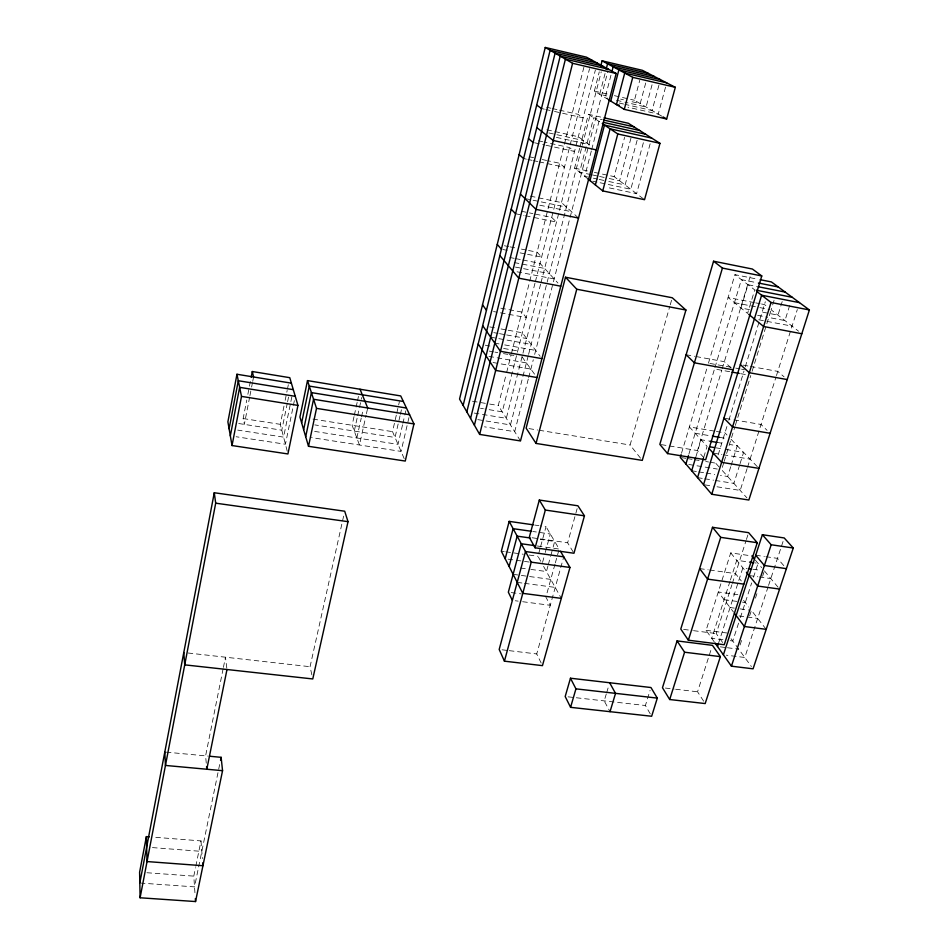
<?xml version="1.0" encoding="UTF-8"?>
<svg xmlns="http://www.w3.org/2000/svg" width="949" height="949" viewBox="0 0 949 949"><rect width="100%" height="100%" fill="white"/><g stroke="black" fill="none" stroke-linecap="round" stroke-linejoin="round"><path stroke-width="0.71" stroke-dasharray="4.75 3.56" d="M249.646 397.097L244.332 424.393L243.158 418.556L246.764 400.027M247.867 394.321L250.916 378.651M249.931 395.662L251.331 388.473M251.615 387.038L252.446 382.732M252.731 381.296L253.573 376.978M223.122 668.808L205.601 755.855L206.324 763.886M223.418 667.361L225.459 657.206L226.811 668.143M287.215 451.178L280.287 424.333L284.012 405.958M285.163 400.3L287.179 390.407M287.464 388.995L288.33 384.748M287.31 403.111L281.794 430.194L238.08 423.432M287.606 401.688L289.054 394.57M194.936 892.748L193.786 876.129L195.518 867.671M195.802 866.271L200.986 840.909L153.762 837.184M291.829 396.86L283.585 437.133L237.701 430.099M219.646 764.562L194.533 886.876L141.294 883.128M294.368 400.668L285.424 444.239L236.135 436.742M354.013 416.623L352.103 425.271L359.457 444.998L366.112 415.104M354.333 415.188L357.18 402.21M357.5 400.775L358.449 396.445M354.274 431.083L357.358 417.109M357.666 415.709L359.208 408.734M359.517 407.335L361.676 397.56M356.836 437.964L361.213 418.224M361.533 416.813L363.087 409.766M311.865 674.869L310.062 666.708L344.06 514.097M366.433 413.681L367.702 407.987M404.203 458.652L392.518 431.641L396.457 414.499M396.789 413.076L399.41 401.641M400.015 415.876L395.033 437.465L314.795 424.903M400.348 414.428L401.676 408.675M402.554 424.808L398.022 444.369L313.704 431.261M402.886 423.408L404.499 416.421M404.832 415.021L405.792 410.834M408.96 417.572L401.071 451.416L311.474 437.596M520.491 440.941L498.272 405.484L506.28 373.87M506.647 372.435L511.013 355.187M511.369 353.752L583.896 67.189M534.975 283.193L502.246 411.83L484.88 408.972M535.331 281.782L589.554 68.625M540.61 284.166L506.315 418.307L474.132 413.052M540.977 282.743L595.367 70.072M587.894 178.91L574.56 168.151L579.649 148.305M580.017 146.893L588.38 114.295L602.651 117.498M608.499 99.716L594.347 91.068L599.282 71.827M528.237 355.792L510.455 424.927L477.703 419.612M528.593 354.368L546.814 283.537M547.17 282.114L601.239 71.816M605.059 73.5L599.685 94.331L606.672 95.932M528.296 379.042L514.69 431.688L484.476 426.825M528.664 377.619L533.291 359.742M534.667 354.416L553.077 283.217M553.445 281.782L569.708 218.875M570.076 217.44L608.024 70.629M591.322 150.998L584.738 176.36L587.621 176.977M591.678 149.586L598.997 121.389L601.808 122.018M610.966 75.22L605.154 97.664L607.965 98.316M643.398 198.839L614.145 176.609L624.596 137.308M661.833 116.193L634.454 100.262L639.756 80.309M630.943 138.198L619.578 180.737L608.155 178.293M645.711 82.99L640.195 103.607L629.021 101.045M637.123 140.286L625.118 184.948L607.811 181.271M652.046 84.793L646.067 107.023L624.905 102.184M643.375 142.718L630.788 189.254L598.439 182.398M658.914 85.244L652.082 110.523L624.988 104.343M540.764 561.298L537.976 556.268L540.266 547.81M540.657 546.399L546.019 526.671L540.349 525.865M650.148 143.785L636.589 193.667L606.743 187.356M665.557 87.13L658.226 114.094L627.977 107.201M542.543 562.401L544.88 553.872M545.26 552.448L550.313 533.99L533.148 531.535M547.929 566.055L546.422 571.523L529.198 569.186M548.308 564.691L550.562 556.482M550.942 555.118L554.691 541.452L540.266 539.412M554.975 564.228L545.889 597.111L550.266 605.284L519.649 601.322M555.355 562.852L558.795 550.444M541.179 663.043L536.731 653.944L563.742 556.838M573.255 552.081L567.644 542.781L577.538 507.217M640.539 458.189L630.089 445.01L669.84 306.254M670.243 304.831L672.272 297.761M606.304 693.909L604.216 700.896L610.029 711.679M606.719 692.521L608.392 686.934M681.512 453.254L707.61 366.006M708.452 363.17L734.929 274.664L757.385 279.136M688.855 454.239L714.514 368.959L730.481 371.842M714.941 367.548L741.394 279.635L756.97 282.731M703.838 457.703L697.468 450.538L721.798 370.146M722.225 368.734L750.706 274.641M695.937 456.671L701.062 439.755L708.298 440.953M703.767 457.24L707.076 446.362L689.389 426.92L714.988 431.214M719.045 466.908L715.641 463.124L716.483 460.372M718.179 454.879L727.112 425.864M728.844 420.241L743.98 371.083M745.273 366.848L765.321 301.735M650.267 713.873L645.403 705.51L650.101 690.291M723.743 462.815L721.596 469.743L746.934 497.893M724.17 461.428L734.906 426.777M735.333 425.389L750.789 375.496M752.094 371.296L770.707 311.189M774.052 300.394L771.146 309.801L798.572 331.213M730.73 466.706L727.681 476.493L720.481 475.354M731.157 465.318L737.266 445.745L730.018 444.547M782.201 301.568L777.978 315.127L759.461 311.557M739.627 465.057L733.885 483.385L714.988 480.408M740.066 463.646L743.613 452.365L724.609 449.245M789.675 305.519L784.953 320.584L769.141 317.547M747.077 468.652L740.208 490.419L713.423 486.22M747.515 467.299L776.021 376.978M776.46 375.579L797.314 309.564M714.217 641.832L706.08 630.326L730.718 552.887L750.445 555.723M729.971 581.393L711.738 638.333L722.948 639.756M730.422 579.981L736.732 560.29L748.097 561.915M703.66 701.204L697.551 691.785L711.548 648.155M722.628 642.497L716.234 633.564L731.893 584.774M732.343 583.374L745.985 540.859M746.424 539.495L748.619 532.662M718.405 643.719L742.865 567.834L747.16 568.439M738.571 623.137L732.758 641.002L729.959 640.646M740.362 617.645L751.667 582.935M753.482 577.336L758.049 563.326L755.202 562.923M740.078 645L741.893 639.46M749.603 615.925L751.418 610.397L766.211 629.341M755.44 598.131L757.219 592.674M762.581 576.328L763.921 572.235M768.097 586.814L744.787 657.479L726.258 655.178M768.548 585.438L783.767 539.317M146.929 872.736L193.786 876.129M152.457 847.599L201.817 851.407M166.265 752.154L208.139 756.092M188.092 653.007L310.062 666.708M568.083 696.839L645.403 705.51M665.403 688.061L674.17 689.081M675.629 689.247L697.551 691.785M502.068 649.792L507.845 650.492M509.293 650.658L536.731 653.944M720.338 646.85L725.997 647.562M727.409 647.74L738.713 649.152M683.624 629.401L692.129 630.48M693.541 630.67L716.234 633.564M515.283 600.764L518.19 601.132M706.08 630.326L726.922 632.995M511.226 592.579L521.333 593.896M517.205 582.378L523.053 583.149M524.512 583.338L555.236 587.419M739.01 615.948L757.67 618.404M724.111 599.685L736.815 601.393M742.462 602.152L745.285 602.532M513.112 574.335L550.788 579.388M730.066 607.55L734.336 608.119M740.03 608.878L749.995 610.207M737.871 594.632L718.274 591.974L733.541 612.129M520.586 568.024L527.763 568.997M508.023 559.151L529.352 562.069M501.333 551.203L504.263 551.606M505.734 551.808L523.314 554.24M529.174 555.046L537.976 556.268M752.901 569.258L760.066 570.266M699.627 568.593L708.227 569.803M709.662 570.005L735.475 573.623L741.335 580.978M749.129 575.533L757.8 576.755M759.247 576.956L770.813 578.57M537.312 545.995L559.175 549.068L546.019 526.671M532.128 537.751L567.644 542.781M755.712 555.224L764.419 556.482M765.867 556.683L777.48 558.368L785.523 567.621M534.678 525.046L538.925 525.651M704.965 484.892L712.011 485.995M243.158 418.556L280.287 424.333M697.551 477.644L703.363 478.569M704.822 478.794L713.541 480.17M312.98 419.102L392.518 431.641M691.679 470.763L697.432 471.677M698.879 471.914L704.633 472.827M706.08 473.053L714.716 474.429M681.679 457.643L685.925 458.32M687.349 458.557L693.007 459.47M694.419 459.696L700.077 460.609M705.736 461.522L708.571 461.985M709.982 462.21L715.641 463.124M688.772 464.476L717.314 469.055M661.275 444.63L697.468 450.538M713.221 453.112L721.726 454.5M723.15 454.737L750.09 459.138M529.008 428.604L537.668 430.016M539.115 430.253L630.089 445.01M480.526 408.26L483.421 408.734M715.843 447.809L723.15 449.007M695.166 433.266L710.955 435.899M719.567 437.335L726.732 438.533M472.46 401.213L488.237 403.823M489.672 404.06L498.272 405.484M716.993 442.388L724.229 443.586M716.412 431.451L724.953 432.886L726.981 435.01M725.368 418.39L732.509 419.6M733.933 419.849L761.027 424.464L767.089 430.348M493.029 362.518L530.871 369.09M489.221 351.094L493.504 351.842M494.927 352.103L497.774 352.601M503.48 353.597L507.762 354.357M509.186 354.606L514.892 355.602M488.937 356.361L526.398 362.909M494.809 343.158L499.044 343.906M504.678 344.914L535.699 350.406M485.259 345.199L492.317 346.444M503.622 348.449L517.739 350.94M490.68 337.192L531.155 344.404M489.767 326.919L495.437 327.939M501.108 328.959L506.778 329.979M508.19 330.24L522.353 332.791L540.147 356.278M740.635 373.669L747.895 374.974M493.788 332.636L498.083 333.407M499.518 333.657L505.248 334.689M506.671 334.95L526.707 338.532M686.127 354.736L694.621 356.278M696.044 356.539L724.36 361.676L733.126 369.802M743.245 365.116L748.998 366.16M750.445 366.421L777.789 371.391L784.076 376.848M709.899 363.431L734.336 367.856M735.783 368.117L740.09 368.9M741.537 369.161L744.407 369.683M500.823 308.176L521.914 312.067L526.232 317.547L493.551 311.557M515.426 267.084L549.352 273.62M757.646 315.329L767.705 317.263M517.039 271.805L554.18 278.923M758.714 319.766L792.071 326.148M754.277 302.589L728.097 297.5L747.587 313.395L754.74 289.908L734.929 274.664M755.724 302.873L760.09 303.716M761.549 304L764.455 304.57L767.8 307.179M509.886 257.511L514.192 258.342M515.627 258.614L521.369 259.729M522.804 260.014L540.017 263.359L557.953 283.075M734.467 302.684L758.441 307.334M759.852 307.606L769.734 309.528M514.204 262.553L544.643 268.437M749.496 309.635L740.955 307.986L748.002 284.724L756.578 286.42M504.37 245.755L508.64 246.586M510.064 246.87L515.746 247.986M521.44 249.101L527.122 250.216M528.546 250.489L537.075 252.173L541.618 257.072L527.253 254.273M502.84 249.492L507.146 250.334M520.076 252.861L525.817 253.988M515.58 213.75L524.05 215.47M525.461 215.755L532.508 217.191M533.919 217.475L556.505 222.042L551.701 217.428L534.346 213.893M521.333 211.247L532.899 213.596M530.337 196.135L561.476 202.564L578.522 218.056M524.975 198.555L566.458 207.096M539.756 205.198L571.547 211.722M592.805 181.212L597.028 182.101M574.56 168.151L588.7 171.176M594.359 172.374L614.145 176.609M523.611 158.542L526.422 159.147M527.834 159.444L532.057 160.345M533.468 160.642L537.692 161.544M539.103 161.852L564.465 167.261L559.59 163.24L548.024 160.772M591.013 174.64L579.59 172.208L593.635 117.806L602.271 119.74M592.449 174.948L598.155 176.17M599.578 176.467L606.719 177.997M593.386 178.198L597.716 179.124M599.163 179.432L606.375 180.962M529.245 156.751L533.587 157.676M542.247 159.527L546.588 160.464M534.56 142.777L544.56 144.936M545.983 145.256L553.125 146.798M554.548 147.107L574.548 151.449L569.483 147.546L544.038 142.006M556.411 137.38L588.926 144.497M538.38 140.784L542.626 141.698M546.814 129.799L578.321 136.727L592.081 146.798M548.83 132.943L583.564 140.571M546.66 107.273L550.93 108.233M552.342 108.554L558.036 109.823M559.459 110.143L577.941 114.295L583.149 117.854L551.535 110.772M541.476 108.53L544.358 109.171M545.794 109.491L550.1 110.452M594.347 91.068L608.665 94.354M614.394 95.659L634.454 100.262M620.634 99.123L623.434 99.764M616.435 100.25L623.493 101.863M619.294 103.038L623.564 104.01M588.38 114.295L602.283 123.595M731.038 439.257L758.939 468.379M755.392 560.159L761.656 567.644M764.372 570.883L779.615 589.08M730.718 552.887L745.546 571.132M743.565 600.326L748.785 607.028M731.086 638.713L751.406 666.554M522.021 356.86L534.702 374.369M543.575 566.387L561.31 598.38M200.986 840.909L202.374 858.56"/><path stroke-width="1.42" d="M149.337 836.828L146.383 836.603L139.61 872.202L140.096 897.778L195.541 901.55L222.552 770.683L221.129 757.326L209.575 756.234M139.811 883.021L214.272 492.745L344.701 511.214L348.022 521.665L312.767 678.95L184.723 664.858L183.786 652.521M291.379 383.159L236.965 374.262L227.89 421.854L232.03 445.544L287.927 453.954L297.95 405.401L289.765 377.678L252.304 371.522L251.188 377.216M229.1 428.77L238.294 380.727L293.3 389.659M140.096 897.778L215.696 503.172L214.272 492.745M230.334 435.852L239.646 387.346L295.258 396.314M232.03 445.544L241.509 396.397L236.965 374.262M226.989 669.508L206.811 769.248L206.562 766.567M220.536 760.22L221.129 757.326M307.5 380.596L299.943 417.05L308.508 446.303L405.247 461.06L413.954 423.93L400.727 395.935L307.5 380.596L316.515 408.367L308.508 446.303M301.64 422.839L309.279 386.089L403.337 401.474M303.644 429.695L311.391 392.601L406.445 408.034M305.697 436.706L313.55 399.256L409.612 414.749M545.248 47.45L459.553 399.066L479.648 434.417L520.491 440.941L616.174 73.488L586.435 57.154L545.248 47.45L572.591 63.298L616.174 73.488M463.148 405.389L550.123 50.273L591.737 60.06M466.825 411.854L555.106 53.168L597.158 63.037M470.574 418.45L560.207 56.121L602.71 66.086M474.405 425.199L565.426 59.146L608.392 69.206M479.648 434.417L572.591 63.298M600.693 66.335L602.105 60.843L642.402 70.333L675.332 87.308L666.649 118.993L624.288 109.372L608.499 99.716M606.138 69.336L607.562 63.785L648.274 73.37M612.069 71.009L613.161 66.798L654.288 76.466M589.993 180.607L604.477 125.066L645.664 134.26M610.741 101.08L618.878 69.882L660.433 79.633M565.509 277.215L526.126 428.141L536.031 443.42L642.271 460.384L685.925 310.038L672.272 297.761L565.509 277.215L576.767 289.231L685.925 310.038M595.379 184.948L610.1 128.815L651.702 138.091M533.267 524.833L509.174 521.369L501.333 551.203L522.792 593.35L561.31 598.38M505.188 558.759L513.124 528.676L531.725 531.333M536.031 443.42L576.767 289.231M604.074 117.83L628.333 123.275L659.982 143.335L644.537 199.693L602.745 190.903L617.787 133.963L602.283 123.595M624.288 109.372L632.746 77.355L602.105 60.843M509.103 566.47L517.158 536.138L530.159 537.976M539.317 500.04L529.293 537.348L535.106 547.81L573.967 553.243L584.454 515.817L577.929 505.793L539.317 500.04L545.331 510.052L535.106 547.81M560.479 551.286L569.981 567.455L542.448 665.64L504.429 661.168L531.226 562.152L509.174 521.369M570.468 678.215L565.189 696.519L570.574 707.337L651.655 716.258L657.301 698.108L650.955 687.527L570.468 678.215L575.936 688.855L570.574 707.337M713.565 261.212L659.828 444.393L667.55 453.586L705.665 459.755L761.774 275.957L752.403 269.03L713.565 261.212L722.426 268.081L761.774 275.957M667.55 453.586L722.426 268.081M681.097 454.642L680.267 457.406L711.75 494.263L748.856 500.028L809.39 309.955L771.418 281.936L760.196 279.694M610.029 711.679L615.533 693.363L609.638 682.746M685.913 464.025L688.44 455.639M691.679 470.763L695.51 458.082M697.551 477.644L703.351 458.604M703.553 484.666L761.632 295.222L799.485 302.648M711.75 494.263L771.051 302.47L757.041 291.675M677.076 640.907L662.473 687.728L669.697 699.52L705.178 703.565L720.374 656.637L712.45 645.344L677.076 640.907L684.585 652.212L720.374 656.637M712.509 527.3L680.777 629.033L688.357 640.207L724.229 644.727L757.266 542.721L748.619 532.662L712.509 527.3L720.718 537.348L757.266 542.721M669.697 699.52L684.585 652.212M688.357 640.207L720.718 537.348M717.515 646.494L718.405 643.719M723.399 654.822L762.367 534.714L784.206 537.953L793.281 548.012L753.067 668.82L731.43 666.186L715.036 642.995M731.43 666.186L771.181 544.762L762.367 534.714M222.552 770.683L165.446 765.44L164.806 752.011M575.936 688.855L657.301 698.108M766.211 629.341L744.419 626.506L734.407 613.279M531.226 562.152L569.981 567.455M215.696 503.172L348.022 521.665M563.742 556.838L525.485 551.523L499.186 649.448L504.429 661.168M743.85 584.133L707.574 579.115L699.627 568.593M779.615 589.08L757.67 586.043L746.436 572.235M748.595 568.641L751.466 569.056M534.394 545.592L521.286 543.753L508.344 592.2L512.365 600.385M749.52 562.116L753.779 562.721M786.413 568.653L764.384 565.509L755.712 555.224M545.331 510.052L584.454 515.817M771.181 544.762L793.281 548.012M241.509 396.397L297.95 405.401M316.515 408.367L413.954 423.93M758.939 468.379L721.62 462.341L708.832 448.296M710.006 446.849L714.383 447.56M712.391 436.137L719.567 437.335M709.745 441.19L716.993 442.388M770.114 433.29L732.569 426.943L723.945 418.141M536.992 377.536L495.675 370.418L478.201 343.953M541.926 358.627L500.467 351.32L482.685 325.637M733.126 369.802L694.407 362.815L686.127 354.736M787.219 379.564L749.33 372.732L740.362 364.594M731.928 372.103L739.188 373.408M560.788 286.195L518.783 278.187L499.85 255.554M801.81 333.751L763.625 326.492L748.714 314.321M771.051 302.47L809.39 309.955M758.002 286.705L785.155 292.078M756.187 290.192L792.249 297.31M758.393 283.016L778.216 286.954M578.522 218.056L536.007 209.373L520.42 194.082M596.28 149.883L553.255 140.499L536.79 127.593M617.787 133.963L659.982 143.335M603.718 120.072L633.979 126.858M603.208 122.338L639.756 130.511M619.329 105.232L616.459 104.58L624.727 73.037L666.72 82.871M632.746 77.355L675.332 87.308M663.043 116.893L666.649 118.993M536.707 105.042L541.476 108.53M587.894 178.91L602.745 190.903M528.486 138.625L533.124 142.469M519.139 154.58L523.611 158.542M511.203 209.183L515.58 213.75M497.264 244.356L501.404 249.219M751.845 555.936L754.502 559.103M482.531 304.807L486.446 310.252M360.039 389.244L367.702 407.987M252.304 371.522L253.573 376.978M202.718 862.866L202.944 865.725L147.036 861.562L146.383 836.603M195.34 898.62L195.541 901.55"/></g></svg>
